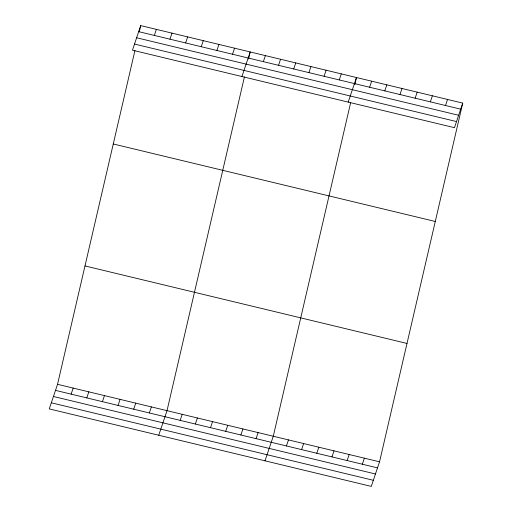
<?xml version="1.0" encoding="UTF-8"?>
<svg xmlns="http://www.w3.org/2000/svg" width="512" height="512" viewBox="0 0 512 512"><rect width="100%" height="100%" fill="white"/><g stroke="black" fill="none" stroke-linecap="round" stroke-linejoin="round"><path stroke-width="0.77" d="M462.733 103.104L454.464 127.686L132.454 50.182L140.723 25.6L462.733 103.104L379.546 461.818L371.277 486.4L49.267 408.896L57.536 384.314L134.944 50.522M139.277 31.827L140.723 25.6M244.429 76.87L167.021 410.669L158.746 435.245M248.582 58.963L250.208 51.949L241.939 76.531M350.694 102.451L273.286 436.243L265.011 460.826M354.848 84.538L356.474 77.53L348.198 102.106M154.33 35.418L156.365 29.363M169.971 39.181L172.006 33.126M185.606 42.944L187.648 36.896M71.142 394.131L73.178 388.083M201.248 46.707L203.29 40.659M86.784 397.894L88.819 391.846M216.89 50.477L218.925 44.422M102.419 401.664L104.461 395.61M232.531 54.24L234.566 48.186M118.061 405.427L120.096 399.373M133.702 409.19L135.738 403.136M263.354 61.658L265.389 55.603M149.344 412.954L151.379 406.906M278.534 65.312L280.57 59.258M293.715 68.966L295.75 62.912M180.166 420.371L182.202 414.323M308.896 72.621L310.931 66.566M195.347 424.026L197.382 417.978M324.077 76.275L326.112 70.221M210.528 427.68L212.563 421.626M339.258 79.93L341.293 73.875M225.709 431.334L227.744 425.28M240.883 434.989L242.925 428.934M369.613 87.232L371.654 81.184M256.064 438.643L258.106 432.589M384.794 90.886L386.835 84.838M399.974 94.541L402.016 88.486M286.426 445.952L288.467 439.898M415.155 98.195L417.197 92.141M301.606 449.606L303.648 443.552M430.336 101.85L432.371 95.795M316.787 453.254L318.822 447.206M445.517 105.504L447.552 99.45M331.968 456.909L334.003 450.861M347.149 460.563L349.184 454.515M362.33 464.218L364.365 458.163M138.688 31.654L460.698 109.158M136.627 37.766L458.643 115.27M134.509 44.064L456.518 121.568M113.274 143.974L435.283 221.478M84.992 265.939L407.002 343.443M57.536 384.314L379.546 461.818M55.501 390.368L377.51 467.872M53.44 396.48L375.456 473.984M51.322 402.784L373.331 480.288"/></g></svg>
